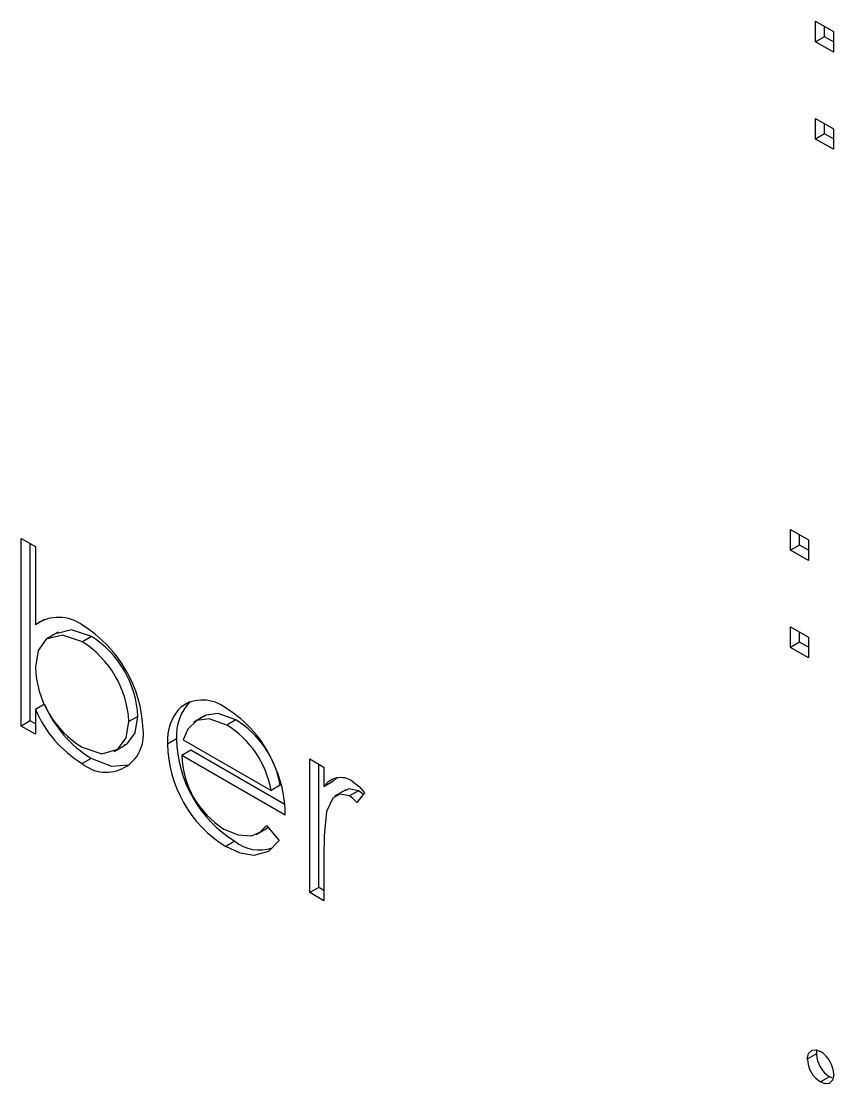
# Model space of a CAD drawing. Header units: millimetres. Extents: x 75 to 2075, y 25 to 1460.
# Drawn here: x 1844.45 to 1858.95, y 965.51 to 984.48 of the extents above; entities that cross this region are included whole.
import ezdxf

# ---------------------------------------------------------------- set-up
doc = ezdxf.new("R2010")
doc.units = ezdxf.units.MM
doc.header["$LTSCALE"] = 5

msp = doc.modelspace()

# ---------------------------------------------------------------- linework, layer by layer
at = {"color": 7, "linetype": 'Continuous', "lineweight": 25}
for p, q in [((1858.628, 984.478), (1858.947, 984.294)), ((1858.628, 984.109), (1858.628, 984.478)), ((1858.789, 984.202), (1858.789, 984.385)), ((1858.947, 984.294), (1858.947, 983.925)), ((1858.789, 984.202), (1858.628, 984.109)), ((1858.947, 983.925), (1858.628, 984.109)), ((1858.947, 984.111), (1858.789, 984.202)), ((1858.628, 982.745), (1858.947, 982.56)), ((1858.628, 982.376), (1858.628, 982.745)), ((1858.789, 982.469), (1858.789, 982.652)), ((1858.947, 982.56), (1858.947, 982.192)), ((1858.789, 982.469), (1858.628, 982.376)), ((1858.947, 982.192), (1858.628, 982.376)), ((1858.947, 982.378), (1858.789, 982.469)), ((1858.181, 975.404), (1858.5, 975.22)), ((1858.181, 975.035), (1858.181, 975.404)), ((1844.449, 975.247), (1844.703, 975.101)), ((1844.449, 971.898), (1844.449, 975.247)), ((1858.342, 975.129), (1858.342, 975.311)), ((1858.5, 975.22), (1858.5, 974.851)), ((1844.611, 971.991), (1844.611, 975.154)), ((1844.703, 975.101), (1844.703, 973.705)), ((1858.342, 975.129), (1858.181, 975.035)), ((1858.5, 974.851), (1858.181, 975.035)), ((1858.5, 975.038), (1858.342, 975.129)), ((1844.864, 973.798), (1844.703, 973.705)), ((1858.181, 973.671), (1858.5, 973.487)), ((1858.181, 973.302), (1858.181, 973.671)), ((1845.107, 973.574), (1844.905, 973.457)), ((1845.701, 973.497), (1845.54, 973.403)), ((1858.342, 973.396), (1858.342, 973.578)), ((1858.5, 973.487), (1858.5, 973.118)), ((1858.342, 973.396), (1858.181, 973.302)), ((1858.5, 973.118), (1858.181, 973.302)), ((1858.5, 973.305), (1858.342, 973.396)), ((1847.459, 972.33), (1847.298, 972.237)), ((1844.864, 972.286), (1844.703, 972.193)), ((1844.703, 972.193), (1844.703, 971.751)), ((1844.611, 971.991), (1844.449, 971.898)), ((1844.703, 971.938), (1844.611, 971.991)), ((1846.533, 972.07), (1846.371, 971.977)), ((1847.732, 972.085), (1847.53, 971.969)), ((1847.748, 972.092), (1847.586, 971.998)), ((1848.28, 972.008), (1848.119, 971.915)), ((1844.703, 971.751), (1844.449, 971.898)), ((1846.11, 971.444), (1846.313, 971.56)), ((1847.221, 971.671), (1847.06, 971.577)), ((1847.34, 971.652), (1848.909, 970.746)), ((1847.475, 971.468), (1847.314, 971.374)), ((1849.163, 970.307), (1847.314, 971.374)), ((1849.143, 970.505), (1847.475, 971.468)), ((1845.7, 971.32), (1845.538, 971.227)), ((1849.598, 971.312), (1849.852, 971.165)), ((1849.598, 968.925), (1849.598, 971.312)), ((1849.76, 969.018), (1849.76, 971.219)), ((1849.852, 971.165), (1849.852, 970.814)), ((1849.071, 970.84), (1848.909, 970.746)), ((1850.014, 970.907), (1849.852, 970.814)), ((1850.014, 970.907), (1850.077, 970.969)), ((1850.245, 970.762), (1850.043, 970.646)), ((1850.47, 970.744), (1850.308, 970.651)), ((1850.577, 970.707), (1850.438, 970.533)), ((1848.642, 969.964), (1848.844, 970.08)), ((1848.82, 970.077), (1848.855, 970.092)), ((1848.829, 970.123), (1849.054, 969.856)), ((1848.261, 969.842), (1848.1, 969.748)), ((1849.852, 969.581), (1849.852, 968.778)), ((1849.76, 969.018), (1849.598, 968.925)), ((1849.852, 968.778), (1849.598, 968.925)), ((1849.852, 968.965), (1849.76, 969.018)), ((1858.644, 966.046), (1858.658, 966.112)), ((1858.644, 966.046), (1858.482, 965.953)), ((1858.88, 965.638), (1858.718, 965.545)), ((1858.924, 965.621), (1858.88, 965.638))]:
    msp.add_line(p, q, dxfattribs=at)
at = {"color": 7, "linetype": 'Continuous', "lineweight": 25, "flags": 128}
for points in [[(1845.54, 973.403), (1845.186, 973.522), (1844.892, 973.448), (1844.749, 973.247), (1844.703, 972.949)], [(1845.701, 973.497), (1845.348, 973.615), (1845.092, 973.551)], [(1845.536, 971.521), (1845.888, 971.403), (1846.176, 971.486), (1846.32, 971.685), (1846.371, 971.977)], [(1846.285, 971.564), (1846.337, 971.579), (1846.481, 971.778), (1846.533, 972.07)], [(1847.586, 971.998), (1847.42, 971.841), (1847.34, 971.652)], [(1848.119, 971.915), (1847.802, 972.029), (1847.586, 971.998)], [(1848.28, 972.008), (1847.963, 972.122), (1847.748, 972.092)], [(1846.365, 971.2), (1846.066, 971.177), (1845.7, 971.32)], [(1850.356, 970.916), (1850.485, 970.813), (1850.577, 970.707)], [(1850.308, 970.651), (1850.137, 970.685), (1850.009, 970.612), (1849.897, 970.374)], [(1850.47, 970.744), (1850.299, 970.778), (1850.231, 970.74)], [(1850.438, 970.533), (1850.367, 970.606), (1850.308, 970.651)], [(1850.552, 970.675), (1850.529, 970.7), (1850.47, 970.744)], [(1849.897, 970.374), (1849.857, 969.94), (1849.852, 969.581)], [(1848.068, 970.06), (1848.322, 969.954), (1848.557, 969.938), (1848.708, 970.006), (1848.829, 970.123)], [(1849.054, 969.856), (1848.864, 969.657), (1848.6, 969.586), (1848.356, 969.629), (1848.1, 969.748)], [(1858.482, 965.953), (1858.505, 966.056), (1858.568, 966.113), (1858.638, 966.119), (1858.718, 966.089)], [(1858.954, 965.681), (1858.932, 965.577), (1858.869, 965.52), (1858.798, 965.513), (1858.718, 965.545)]]:
    msp.add_lwpolyline(points, dxfattribs=at)
at = {"color": 7, "linetype": 'Continuous', "lineweight": 25}
for centre, radius, start, end in [((1845.116, 973.128), 0.71, 52.7577, 125.6524), ((1844.333, 971.747), 2.294, 2.0939, 58.0628), ((1844.73, 971.975), 1.805, 3.0112, 57.4429), ((1844.568, 971.882), 1.805, 3.0112, 57.4429), ((1846.439, 973.005), 1.737, 181.8532, 238.6685), ((1848.088, 971.731), 0.868, 136.3525, 183.9674), ((1847.688, 971.692), 0.67, 51.3601, 125.5891), ((1846.628, 973.014), 2.093, 203.1016, 238.6099), ((1846.79, 973.107), 2.093, 203.1016, 238.6099), ((1847.926, 971.637), 0.868, 136.3525, 183.9674), ((1846.995, 970.402), 2.126, 23.9329, 58.4965), ((1847.384, 970.55), 1.712, 9.753, 58.4136), ((1845.964, 971.74), 0.667, 230.2997, 7.7783), ((1847.222, 970.456), 1.712, 9.753, 58.4136), ((1849.267, 971.622), 2.208, 181.1597, 238.0741), ((1849.429, 971.715), 2.208, 181.1597, 238.0741), ((1848.92, 971.422), 1.607, 181.7022, 237.9763), ((1846.932, 970.289), 2.231, 0.4692, 25.9535), ((1850.154, 970.617), 0.361, 55.9831, 146.9122), ((1848.703, 970.393), 0.707, 231.3399, 288.6279), ((1858.45, 965.662), 0.504, 2.1416, 57.8584), ((1858.988, 965.973), 0.506, 182.256, 237.744), ((1859.15, 966.066), 0.506, 182.256, 237.744)]:
    msp.add_arc(centre, radius, start, end, dxfattribs=at)

doc.saveas('drawing.dxf')
